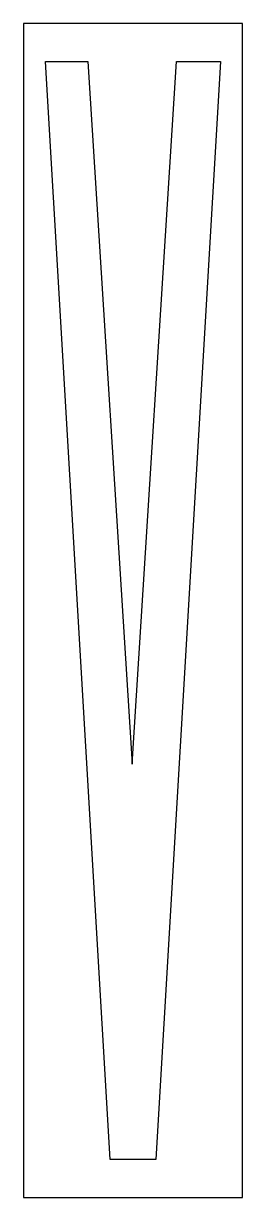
# Model space of a CAD drawing. Extents: x 0 to 20, y 0 to 107.
import ezdxf

# ---------------------------------------------------------------- set-up
doc = ezdxf.new("R2010")
doc.units = 0
doc.layers.add('CUT', color=7, linetype='Continuous')
doc.layers.add('OUTSIDE', color=1, linetype='Continuous')

msp = doc.modelspace()

# ---------------------------------------------------------------- linework, layer by layer
at = {"layer": 'CUT'}
msp.add_lwpolyline([(5.89, 103.52), (9.93, 39.5), (13.96, 103.52), (18, 103.52), (12.09, 3.48), (7.91, 3.48), (2, 103.52)], close=True, dxfattribs=at)
at = {"layer": 'OUTSIDE'}
msp.add_lwpolyline([(0, 0), (20, 0), (20, 107), (0, 107)], close=True, dxfattribs=at)

doc.saveas('drawing.dxf')
